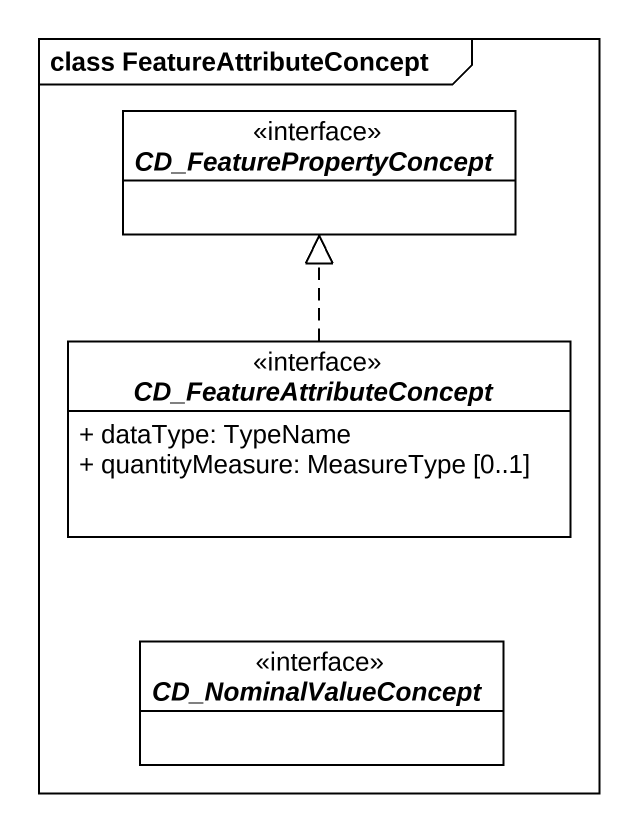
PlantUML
@startuml
mainframe class FeatureAttributeConcept
hide circle
hide empty members
skinparam classAttributeIconSize 0
interface CD_FeaturePropertyConcept <<interface>>
interface CD_FeatureAttributeConcept <<interface>> {
  + dataType: TypeName
  + quantityMeasure: MeasureType [0..1]
}
interface CD_NominalValueConcept <<interface>>
CD_FeatureAttributeConcept .up.|> CD_FeaturePropertyConcept
@enduml
